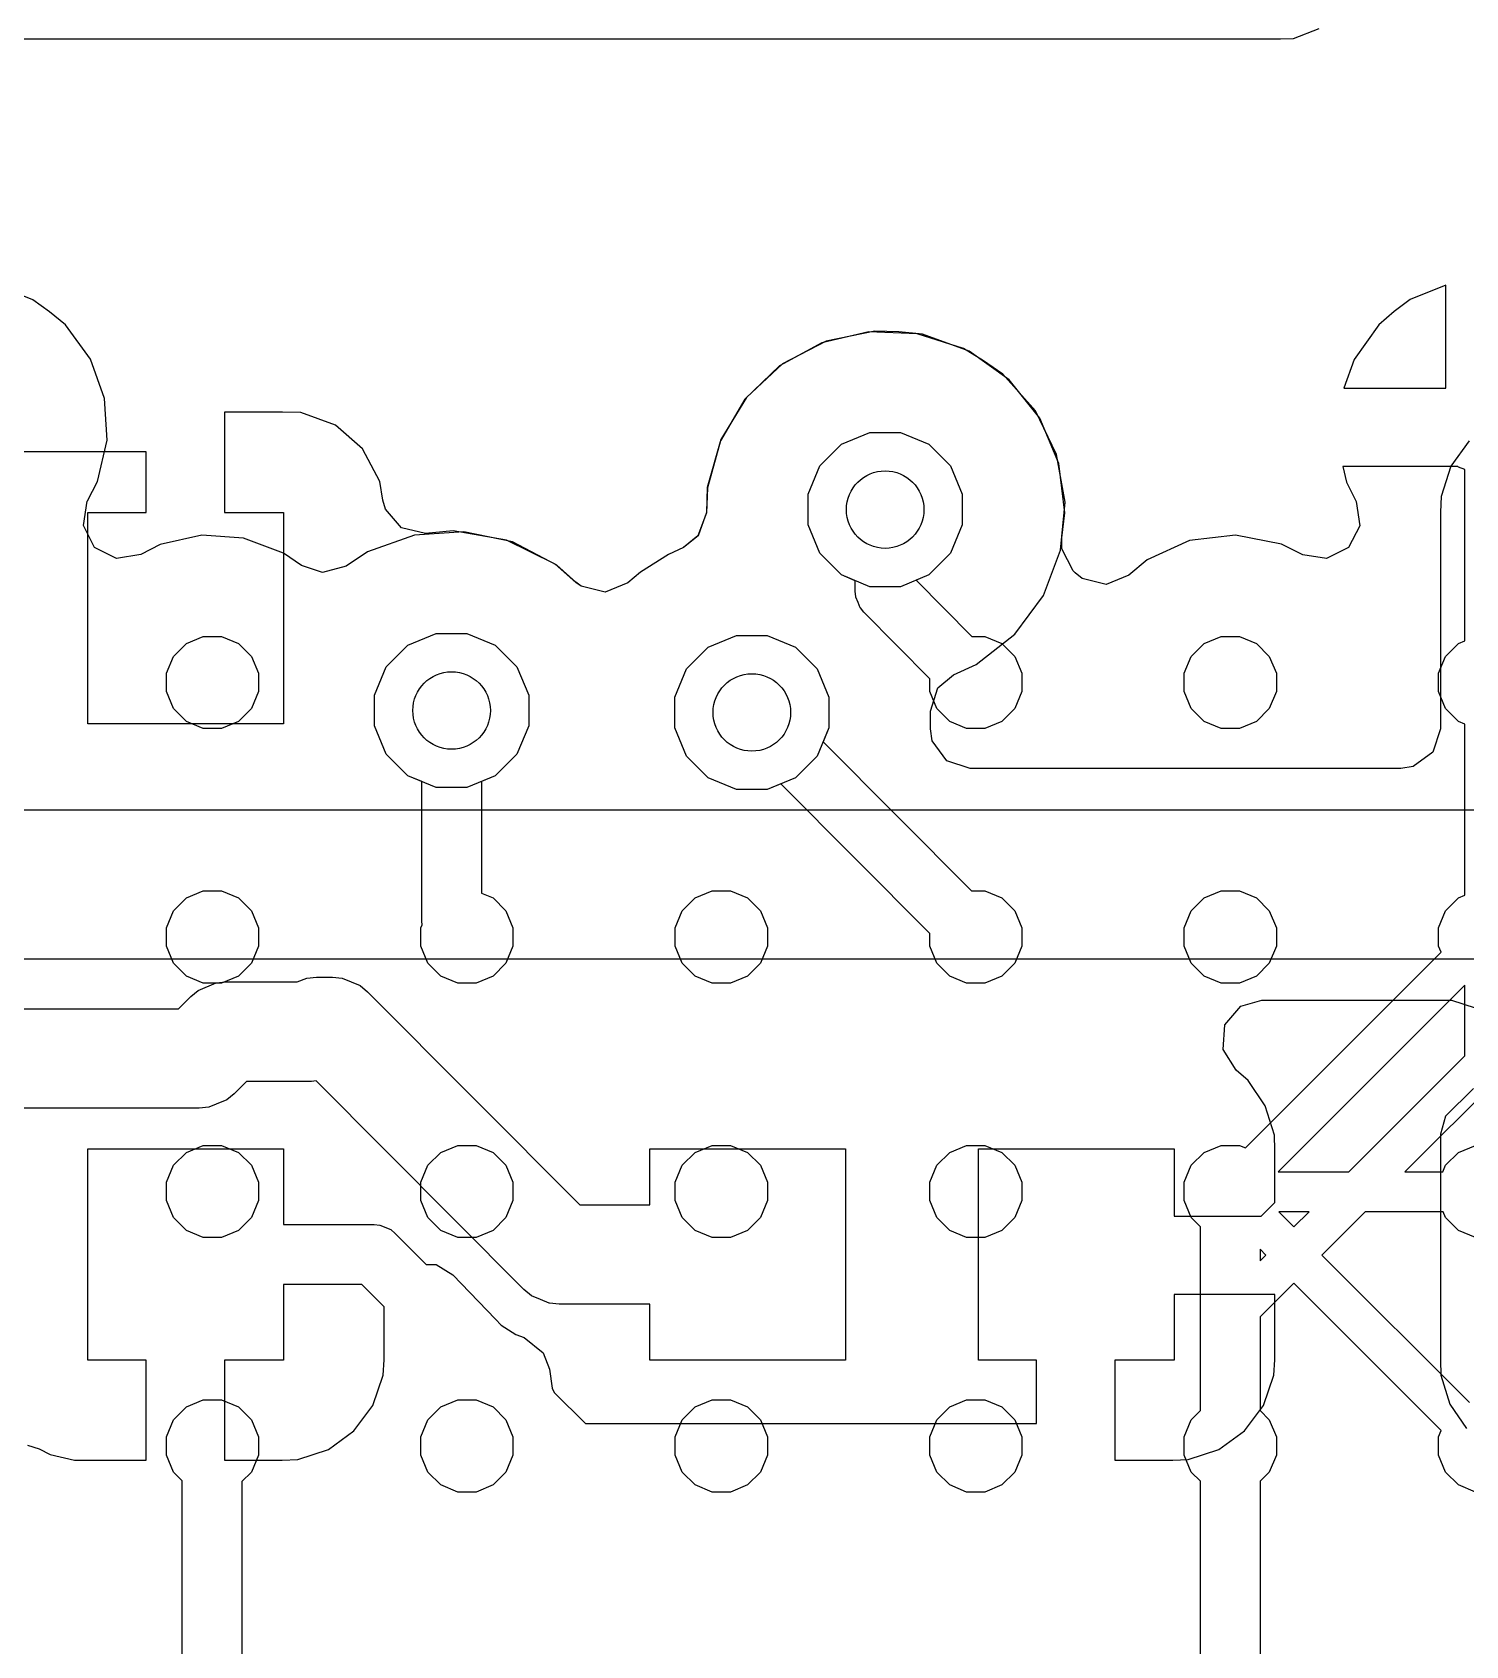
# Model space of a CAD drawing. Header units: inches. Extents: x 3.98 to 8.37, y -7.42 to -0.85.
# Drawn here: x 6.792 to 7.327, y -2.962 to -2.36 of the extents above; entities that cross this region are included whole.
import ezdxf

# ---------------------------------------------------------------- set-up
doc = ezdxf.new("R2010")
doc.units = ezdxf.units.IN
doc.header["$MEASUREMENT"] = 0
doc.layers.add('Bottom Layer', color=153, linetype='CONTINUOUS', true_color=0x4d7fc4)
doc.layers.add('Top Layer', color=13, linetype='CONTINUOUS', true_color=0xc83434)

msp = doc.modelspace()

# ---------------------------------------------------------------- linework, layer by layer
at = {"layer": 'Bottom Layer', "linetype": 'CONTINUOUS'}
for p, q in [((7.10416, -2.4716), (7.08664, -2.47569)), ((7.12213, -2.4723), (7.10416, -2.4716)), ((7.13951, -2.47783), (7.12213, -2.4723)), ((7.08664, -2.47569), (7.07083, -2.48428)), ((7.147, -2.48236), (7.13951, -2.47783)), ((7.07083, -2.48428), (7.05787, -2.49676)), ((7.1542, -2.4874), (7.147, -2.48236)), ((7.16631, -2.50113), (7.1542, -2.4874)), ((7.05787, -2.49676), (7.04869, -2.51223)), ((6.88526, -2.50157), (6.86351, -2.50157)), ((6.86351, -2.50157), (6.86351, -2.53898)), ((6.8921, -2.50173), (6.88526, -2.50157)), ((6.90498, -2.50646), (6.8921, -2.50173)), ((7.17418, -2.51737), (7.16631, -2.50113)), ((6.91509, -2.51531), (6.90498, -2.50646)), ((7.09394, -2.51355), (7.10451, -2.50917)), ((7.10451, -2.50917), (7.11596, -2.50917)), ((7.11596, -2.50917), (7.12654, -2.51355)), ((6.83428, -2.51643), (6.66452, -2.51643)), ((6.83428, -2.53898), (6.83428, -2.51643)), ((6.92152, -2.52749), (6.91509, -2.51531)), ((7.04869, -2.51223), (7.04387, -2.52988)), ((7.08584, -2.52165), (7.09394, -2.51355)), ((7.12654, -2.51355), (7.13464, -2.52165)), ((7.17741, -2.53513), (7.17418, -2.51737)), ((7.32834, -2.51232), (7.3215, -2.52173)), ((7.08146, -2.53223), (7.08584, -2.52165)), ((7.13464, -2.52165), (7.13902, -2.53223)), ((7.3215, -2.52173), (7.31781, -2.53308)), ((6.92267, -2.53446), (6.92152, -2.52749)), ((7.04387, -2.52988), (7.04352, -2.53917)), ((6.92366, -2.53784), (6.92267, -2.53446)), ((7.08146, -2.54368), (7.08146, -2.53223)), ((7.13902, -2.53223), (7.13902, -2.54368)), ((7.17576, -2.5531), (7.17741, -2.53513)), ((7.31781, -2.53308), (7.31759, -2.5389)), ((6.8125, -2.6179), (6.8125, -2.53898)), ((6.8125, -2.53898), (6.83428, -2.53898)), ((6.86351, -2.53898), (6.88558, -2.53898)), ((6.88558, -2.53898), (6.88558, -2.6179)), ((6.92968, -2.54476), (6.92366, -2.53784)), ((7.04352, -2.53917), (7.04035, -2.54779)), ((7.31759, -2.5389), (7.31759, -2.61973)), ((6.93862, -2.54683), (6.92968, -2.54476)), ((6.94889, -2.54593), (6.93862, -2.54683)), ((6.9689, -2.5493), (6.94889, -2.54593)), ((7.04035, -2.54779), (7.03492, -2.55209)), ((7.08584, -2.55425), (7.08146, -2.54368)), ((7.13902, -2.54368), (7.13464, -2.55425)), ((6.98704, -2.55833), (6.9689, -2.5493)), ((7.03492, -2.55209), (7.0293, -2.55469)), ((7.16935, -2.56997), (7.17576, -2.5531)), ((6.99476, -2.56511), (6.98704, -2.55833)), ((7.0293, -2.55469), (7.01886, -2.56132)), ((7.09394, -2.56235), (7.08584, -2.55425)), ((7.13464, -2.55425), (7.12654, -2.56235)), ((6.99672, -2.56657), (6.99476, -2.56511)), ((7.01414, -2.56531), (7.00564, -2.56877)), ((7.01886, -2.56132), (7.01414, -2.56531)), ((7.10451, -2.56673), (7.09394, -2.56235)), ((7.12654, -2.56235), (7.11596, -2.56673)), ((7.00564, -2.56877), (6.99672, -2.56657)), ((7.11596, -2.56673), (7.10451, -2.56673)), ((7.15865, -2.5845), (7.16935, -2.56997)), ((6.92396, -2.59663), (6.93206, -2.58854)), ((6.93206, -2.58854), (6.94264, -2.58416)), ((6.94264, -2.58416), (6.95409, -2.58416)), ((6.95409, -2.58416), (6.96466, -2.58854)), ((6.96466, -2.58854), (6.97276, -2.59663)), ((7.03607, -2.59736), (7.04417, -2.58927)), ((7.04417, -2.58927), (7.05474, -2.58489)), ((7.05474, -2.58489), (7.06619, -2.58489)), ((7.06619, -2.58489), (7.07677, -2.58927)), ((7.07677, -2.58927), (7.08487, -2.59736)), ((7.14426, -2.59579), (7.15865, -2.5845)), ((7.13581, -2.59964), (7.14426, -2.59579)), ((6.91958, -2.60721), (6.92396, -2.59663)), ((6.97276, -2.59663), (6.97714, -2.60721)), ((7.03169, -2.60794), (7.03607, -2.59736)), ((7.08487, -2.59736), (7.08925, -2.60794)), ((7.12994, -2.60443), (7.13581, -2.59964)), ((6.91958, -2.61866), (6.91958, -2.60721)), ((6.97714, -2.60721), (6.97714, -2.61866)), ((7.03169, -2.61939), (7.03169, -2.60794)), ((7.08925, -2.60794), (7.08925, -2.61939)), ((7.12711, -2.61315), (7.12994, -2.60443)), ((7.12711, -2.61973), (7.12711, -2.61315)), ((6.88558, -2.6179), (6.8125, -2.6179)), ((6.92396, -2.62924), (6.91958, -2.61866)), ((6.97714, -2.61866), (6.97276, -2.62924)), ((7.03607, -2.62997), (7.03169, -2.61939)), ((7.08925, -2.61939), (7.08487, -2.62997)), ((7.12783, -2.62432), (7.12711, -2.61973)), ((7.31759, -2.61973), (7.31475, -2.62846)), ((7.13323, -2.63175), (7.12783, -2.62432)), ((6.93206, -2.63733), (6.92396, -2.62924)), ((6.97276, -2.62924), (6.96466, -2.63733)), ((7.04417, -2.63806), (7.03607, -2.62997)), ((7.08487, -2.62997), (7.07677, -2.63806)), ((7.14196, -2.63458), (7.13323, -2.63175)), ((7.31475, -2.62846), (7.30733, -2.63386)), ((6.94264, -2.64171), (6.93206, -2.63733)), ((6.96466, -2.63733), (6.95409, -2.64171)), ((7.05474, -2.64244), (7.04417, -2.63806)), ((7.07677, -2.63806), (7.06619, -2.64244)), ((7.30274, -2.63458), (7.14196, -2.63458)), ((7.30733, -2.63386), (7.30274, -2.63458)), ((6.95409, -2.64171), (6.94264, -2.64171)), ((7.06619, -2.64244), (7.05474, -2.64244)), ((6.76423, -2.65006), (7.35379, -2.65006)), ((7.3653, -2.70575), (6.75272, -2.70575)), ((6.85378, -2.71743), (6.86048, -2.71466)), ((6.86048, -2.71466), (6.8641, -2.7143)), ((6.86048, -2.71466), (6.86048, -2.71466)), ((6.8641, -2.7143), (6.89069, -2.7143)), ((6.89069, -2.7143), (6.89424, -2.71283)), ((6.89424, -2.71283), (6.89786, -2.71247)), ((6.89424, -2.71283), (6.89424, -2.71283)), ((6.89786, -2.71247), (6.90385, -2.71247)), ((6.90385, -2.71247), (6.90747, -2.71283)), ((6.90747, -2.71283), (6.90749, -2.71284)), ((6.90749, -2.71284), (6.90751, -2.71284)), ((6.90751, -2.71284), (6.91082, -2.71422)), ((6.91082, -2.71422), (6.91417, -2.7156)), ((6.91417, -2.7156), (6.91418, -2.71562)), ((6.91418, -2.71562), (6.9142, -2.71562)), ((6.9142, -2.71562), (6.91701, -2.71794)), ((6.8464, -2.72431), (6.85097, -2.71974)), ((6.85097, -2.71974), (6.85378, -2.71743)), ((6.91701, -2.71794), (6.9962, -2.79747)), ((7.24304, -2.7233), (7.25085, -2.72108)), ((7.25085, -2.72108), (7.32174, -2.72108)), ((7.32174, -2.72108), (7.33047, -2.72392)), ((6.6806, -2.72431), (6.8464, -2.72431)), ((7.2371, -2.73031), (7.24304, -2.7233)), ((7.23642, -2.73946), (7.2371, -2.73031)), ((7.24125, -2.74727), (7.23642, -2.73946)), ((6.87179, -2.75143), (6.86721, -2.756)), ((6.89603, -2.75143), (6.87179, -2.75143)), ((6.89779, -2.75125), (6.89603, -2.75143)), ((6.97533, -2.82913), (6.89779, -2.75125)), ((7.24572, -2.75105), (7.24125, -2.74727)), ((7.25218, -2.7605), (7.24572, -2.75105)), ((6.8644, -2.75831), (6.86048, -2.75993)), ((6.86721, -2.756), (6.8644, -2.75831)), ((6.8644, -2.75831), (6.8644, -2.75831)), ((7.32986, -2.75402), (7.31949, -2.76439)), ((6.85408, -2.76144), (6.67291, -2.76144)), ((6.85771, -2.76108), (6.85408, -2.76144)), ((6.86048, -2.75993), (6.85771, -2.76108)), ((6.85771, -2.76108), (6.85771, -2.76108)), ((7.25555, -2.77146), (7.25218, -2.7605)), ((7.31949, -2.76439), (7.31759, -2.77109)), ((6.8125, -2.8555), (6.8125, -2.77657)), ((6.8125, -2.77657), (6.88558, -2.77657)), ((6.88558, -2.77657), (6.88558, -2.80489)), ((7.02232, -2.79747), (7.02232, -2.77657)), ((7.02232, -2.77657), (7.0954, -2.77657)), ((7.0954, -2.77657), (7.0954, -2.8555)), ((7.1451, -2.8555), (7.1451, -2.77657)), ((7.1451, -2.77657), (7.21818, -2.77657)), ((7.21818, -2.77657), (7.21818, -2.80171)), ((7.25573, -2.77709), (7.25555, -2.77146)), ((7.31759, -2.77109), (7.31759, -2.85554)), ((7.25573, -2.79663), (7.25573, -2.77709)), ((6.9962, -2.79747), (7.02232, -2.79747)), ((7.25065, -2.80171), (7.25573, -2.79663)), ((6.88558, -2.80489), (6.91942, -2.80489)), ((6.91942, -2.80489), (6.92159, -2.8051)), ((6.92159, -2.8051), (6.92561, -2.80676)), ((6.92561, -2.80676), (6.9273, -2.80815)), ((7.21818, -2.80171), (7.25065, -2.80171)), ((6.9273, -2.80815), (6.93889, -2.81974)), ((6.93889, -2.81974), (6.94264, -2.81974)), ((6.94264, -2.81974), (6.94879, -2.8236)), ((6.94879, -2.8236), (6.96471, -2.84024)), ((6.88558, -2.82718), (6.88558, -2.8555)), ((6.9148, -2.82718), (6.88558, -2.82718)), ((6.92321, -2.83558), (6.9148, -2.82718)), ((6.97814, -2.83144), (6.97533, -2.82913)), ((7.25573, -2.83094), (7.21818, -2.83094)), ((7.21818, -2.83094), (7.21818, -2.8555)), ((7.25573, -2.85532), (7.25573, -2.83094)), ((6.92321, -2.85532), (6.92321, -2.83558)), ((6.97816, -2.83145), (6.97814, -2.83144)), ((6.97817, -2.83147), (6.97816, -2.83145)), ((6.9815, -2.83285), (6.97817, -2.83147)), ((6.98482, -2.83423), (6.9815, -2.83285)), ((6.98484, -2.83423), (6.98482, -2.83423)), ((6.98486, -2.83424), (6.98484, -2.83423)), ((6.98848, -2.83459), (6.98486, -2.83424)), ((7.02232, -2.83459), (6.98848, -2.83459)), ((7.02232, -2.8555), (7.02232, -2.83459)), ((6.96471, -2.84024), (6.96686, -2.84236)), ((6.96686, -2.84236), (6.97236, -2.84585)), ((6.97236, -2.84585), (6.97541, -2.84699)), ((6.97541, -2.84699), (6.9826, -2.85271)), ((6.9826, -2.85271), (6.98493, -2.8589)), ((6.83428, -2.8555), (6.8125, -2.8555)), ((6.83428, -2.89283), (6.83428, -2.8555)), ((6.88558, -2.8555), (6.86351, -2.8555)), ((6.86351, -2.8555), (6.86351, -2.89283)), ((6.91892, -2.87244), (6.92285, -2.86103)), ((6.92285, -2.86103), (6.92321, -2.85532)), ((6.98493, -2.8589), (6.98589, -2.86599)), ((7.0954, -2.8555), (7.02232, -2.8555)), ((7.1668, -2.8555), (7.1451, -2.8555)), ((7.1668, -2.87914), (7.1668, -2.8555)), ((7.21818, -2.8555), (7.19604, -2.8555)), ((7.19604, -2.8555), (7.19604, -2.89283)), ((7.25144, -2.87244), (7.25537, -2.86103)), ((7.25537, -2.86103), (7.25573, -2.85532)), ((7.31759, -2.85554), (7.31777, -2.86107)), ((7.31777, -2.86107), (7.32111, -2.87188)), ((6.98589, -2.86599), (6.98665, -2.8675)), ((6.9119, -2.88189), (6.91892, -2.87244)), ((6.98665, -2.8675), (6.99829, -2.87914)), ((7.24442, -2.88189), (7.25144, -2.87244)), ((7.32111, -2.87188), (7.32734, -2.88101)), ((6.99829, -2.87914), (7.1668, -2.87914)), ((6.90234, -2.88878), (6.9119, -2.88189)), ((7.23487, -2.88878), (7.24442, -2.88189)), ((6.78994, -2.88718), (6.79432, -2.88863)), ((6.79432, -2.88863), (6.79844, -2.89076)), ((6.79844, -2.89076), (6.8075, -2.89288)), ((6.8909, -2.89255), (6.90234, -2.88878)), ((7.22342, -2.89255), (7.23487, -2.88878)), ((6.8075, -2.89288), (6.81218, -2.89283)), ((6.81218, -2.89283), (6.81235, -2.89283)), ((6.81235, -2.89283), (6.83428, -2.89283)), ((6.86351, -2.89283), (6.88509, -2.89283)), ((6.88509, -2.89283), (6.8909, -2.89255)), ((7.19604, -2.89283), (7.21761, -2.89283)), ((7.21761, -2.89283), (7.22342, -2.89255))]:
    msp.add_line(p, q, dxfattribs=at)
at = {"layer": 'Bottom Layer'}
for centre in [(7.11024, -2.53795), (6.94836, -2.61294), (7.06047, -2.61367)]:
    msp.add_circle(centre, 0.01447, dxfattribs=at)
at = {"layer": 'Top Layer', "linetype": 'CONTINUOUS'}
for p, q in [((7.26275, -2.36202), (7.2723, -2.35837)), ((6.57686, -2.36225), (7.25781, -2.36225)), ((7.25781, -2.36225), (7.26275, -2.36202)), ((6.79198, -2.45961), (6.77732, -2.4537)), ((7.31955, -2.45421), (7.30632, -2.45957)), ((7.31955, -2.49257), (7.31955, -2.45421)), ((6.79817, -2.46414), (6.79198, -2.45961)), ((7.30632, -2.45957), (7.30027, -2.46402)), ((6.80413, -2.46898), (6.79817, -2.46414)), ((6.81352, -2.48176), (6.80413, -2.46898)), ((7.29453, -2.46891), (7.28531, -2.48185)), ((7.30027, -2.46402), (7.29453, -2.46891)), ((7.08819, -2.47508), (7.07187, -2.48353)), ((7.10643, -2.47128), (7.08819, -2.47508)), ((7.11536, -2.47158), (7.10643, -2.47128)), ((7.12421, -2.47249), (7.11536, -2.47158)), ((7.14166, -2.47881), (7.12421, -2.47249)), ((7.15655, -2.4895), (7.14166, -2.47881)), ((6.81881, -2.49645), (6.81352, -2.48176)), ((7.07187, -2.48353), (7.05843, -2.49607)), ((7.28531, -2.48185), (7.2815, -2.49257)), ((7.15899, -2.49257), (7.15655, -2.4895)), ((7.16797, -2.50383), (7.15899, -2.49257)), ((7.2815, -2.49257), (7.31955, -2.49257)), ((6.81972, -2.51204), (6.81881, -2.49645)), ((7.05843, -2.49607), (7.04887, -2.51176)), ((7.17506, -2.52073), (7.16797, -2.50383)), ((7.04887, -2.51176), (7.04382, -2.52967)), ((7.09394, -2.51355), (7.10451, -2.50917)), ((7.10451, -2.50917), (7.11596, -2.50917)), ((7.11596, -2.50917), (7.12654, -2.51355)), ((6.81612, -2.52749), (6.81972, -2.51204)), ((7.08584, -2.52165), (7.09394, -2.51355)), ((7.12654, -2.51355), (7.13464, -2.52165)), ((7.08146, -2.53223), (7.08584, -2.52165)), ((7.13464, -2.52165), (7.13902, -2.53223)), ((7.17732, -2.53916), (7.17506, -2.52073)), ((7.32409, -2.5218), (7.28118, -2.5218)), ((7.28118, -2.5218), (7.28247, -2.5277)), ((7.32435, -2.52206), (7.32409, -2.5218)), ((7.32667, -2.52302), (7.32435, -2.52206)), ((7.32667, -2.58694), (7.32667, -2.52302)), ((6.81236, -2.53462), (6.81612, -2.52749)), ((7.04382, -2.52967), (7.04352, -2.53908)), ((7.28247, -2.5277), (7.28606, -2.53491)), ((6.81085, -2.54392), (6.81225, -2.53485)), ((6.81225, -2.53485), (6.81236, -2.53462)), ((7.08146, -2.54368), (7.08146, -2.53223)), ((7.13902, -2.53223), (7.13902, -2.54368)), ((7.28606, -2.53491), (7.28742, -2.54399)), ((7.04352, -2.53908), (7.04041, -2.54772)), ((7.17618, -2.5485), (7.17732, -2.53916)), ((6.81505, -2.55208), (6.81085, -2.54392)), ((6.85505, -2.54754), (6.83951, -2.55103)), ((6.8707, -2.54861), (6.85505, -2.54754)), ((6.93453, -2.54747), (6.9169, -2.55377)), ((6.95296, -2.54622), (6.93453, -2.54747)), ((6.97104, -2.55004), (6.95296, -2.54622)), ((7.04041, -2.54772), (7.03492, -2.55209)), ((7.08584, -2.55425), (7.08146, -2.54368)), ((7.13902, -2.54368), (7.13464, -2.55425)), ((7.241, -2.54749), (7.2239, -2.54948)), ((7.25817, -2.55084), (7.241, -2.54749)), ((7.28742, -2.54399), (7.28318, -2.55213)), ((6.82325, -2.55621), (6.81505, -2.55208)), ((6.83951, -2.55103), (6.83231, -2.55474)), ((6.88563, -2.55416), (6.8707, -2.54861)), ((6.9169, -2.55377), (6.909, -2.55902)), ((6.9876, -2.55874), (6.97104, -2.55004)), ((7.03492, -2.55209), (7.0293, -2.55469)), ((7.17625, -2.55263), (7.17618, -2.5485)), ((7.18042, -2.5608), (7.17625, -2.55263)), ((7.2239, -2.54948), (7.208, -2.55667)), ((7.26613, -2.55482), (7.25817, -2.55084)), ((7.28318, -2.55213), (7.27497, -2.55622)), ((6.83231, -2.55474), (6.82325, -2.55621)), ((6.89226, -2.55881), (6.88563, -2.55416)), ((6.90016, -2.56149), (6.89226, -2.55881)), ((6.909, -2.55902), (6.90016, -2.56149)), ((6.99468, -2.56505), (6.9876, -2.55874)), ((7.0293, -2.55469), (7.01886, -2.56132)), ((7.09394, -2.56235), (7.08584, -2.55425)), ((7.13464, -2.55425), (7.12654, -2.56235)), ((7.208, -2.55667), (7.20123, -2.56238)), ((7.27497, -2.55622), (7.26613, -2.55482)), ((6.99672, -2.56657), (6.99468, -2.56505)), ((7.01414, -2.56531), (7.00564, -2.56877)), ((7.01886, -2.56132), (7.01414, -2.56531)), ((7.09909, -2.56449), (7.09394, -2.56235)), ((7.09909, -2.56843), (7.09909, -2.56449)), ((7.12654, -2.56235), (7.12183, -2.5643)), ((7.12183, -2.5643), (7.14259, -2.58528)), ((7.18115, -2.56153), (7.18042, -2.5608)), ((7.18382, -2.56365), (7.18115, -2.56153)), ((7.19273, -2.56585), (7.18382, -2.56365)), ((7.20123, -2.56238), (7.19273, -2.56585)), ((7.00564, -2.56877), (6.99672, -2.56657)), ((7.0993, -2.57049), (7.09909, -2.56843)), ((7.0993, -2.57054), (7.0993, -2.57049)), ((7.0993, -2.57056), (7.0993, -2.57054)), ((7.09931, -2.5706), (7.0993, -2.57056)), ((7.10013, -2.57259), (7.09931, -2.5706)), ((7.10094, -2.57457), (7.10013, -2.57259)), ((7.10096, -2.5746), (7.10094, -2.57457)), ((7.10097, -2.57462), (7.10096, -2.5746)), ((7.10101, -2.57466), (7.10097, -2.57462)), ((7.10232, -2.57627), (7.10101, -2.57466)), ((7.12687, -2.60109), (7.10232, -2.57627)), ((6.84447, -2.59274), (6.84931, -2.5879)), ((6.84931, -2.5879), (6.85563, -2.58528)), ((6.85563, -2.58528), (6.86248, -2.58528)), ((6.86248, -2.58528), (6.8688, -2.5879)), ((6.8688, -2.5879), (6.87364, -2.59274)), ((6.92396, -2.59663), (6.93206, -2.58854)), ((6.93206, -2.58854), (6.94264, -2.58416)), ((6.94264, -2.58416), (6.95409, -2.58416)), ((6.95409, -2.58416), (6.96466, -2.58854)), ((6.96466, -2.58854), (6.97276, -2.59663)), ((7.03607, -2.59736), (7.04417, -2.58927)), ((7.04417, -2.58927), (7.05474, -2.58489)), ((7.05474, -2.58489), (7.06619, -2.58489)), ((7.06619, -2.58489), (7.07677, -2.58927)), ((7.07677, -2.58927), (7.08487, -2.59736)), ((7.14259, -2.58528), (7.1475, -2.58528)), ((7.1475, -2.58528), (7.15382, -2.5879)), ((7.15382, -2.5879), (7.15866, -2.59274)), ((7.2245, -2.59274), (7.22934, -2.5879)), ((7.22934, -2.5879), (7.23566, -2.58528)), ((7.23566, -2.58528), (7.2425, -2.58528)), ((7.2425, -2.58528), (7.24883, -2.5879)), ((7.24883, -2.5879), (7.25367, -2.59274)), ((7.31951, -2.59274), (7.32435, -2.5879)), ((7.32435, -2.5879), (7.32667, -2.58694)), ((6.84185, -2.59906), (6.84447, -2.59274)), ((6.87364, -2.59274), (6.87626, -2.59906)), ((7.15866, -2.59274), (7.16128, -2.59906)), ((7.22188, -2.59906), (7.2245, -2.59274)), ((7.25367, -2.59274), (7.25629, -2.59906)), ((7.31689, -2.59906), (7.31951, -2.59274)), ((6.84185, -2.60591), (6.84185, -2.59906)), ((6.87626, -2.59906), (6.87626, -2.60591)), ((6.91958, -2.60721), (6.92396, -2.59663)), ((6.97276, -2.59663), (6.97714, -2.60721)), ((7.03169, -2.60794), (7.03607, -2.59736)), ((7.08487, -2.59736), (7.08925, -2.60794)), ((7.12687, -2.60591), (7.12687, -2.60109)), ((7.16128, -2.59906), (7.16128, -2.60591)), ((7.22188, -2.60591), (7.22188, -2.59906)), ((7.25629, -2.59906), (7.25629, -2.60591)), ((7.31689, -2.60591), (7.31689, -2.59906)), ((6.84447, -2.61223), (6.84185, -2.60591)), ((6.87626, -2.60591), (6.87364, -2.61223)), ((6.91958, -2.61866), (6.91958, -2.60721)), ((6.97714, -2.60721), (6.97714, -2.61866)), ((7.03169, -2.61939), (7.03169, -2.60794)), ((7.08925, -2.60794), (7.08925, -2.61939)), ((7.12949, -2.61223), (7.12687, -2.60591)), ((7.16128, -2.60591), (7.15866, -2.61223)), ((7.2245, -2.61223), (7.22188, -2.60591)), ((7.25629, -2.60591), (7.25367, -2.61223)), ((7.31951, -2.61223), (7.31689, -2.60591)), ((6.84931, -2.61707), (6.84447, -2.61223)), ((6.87364, -2.61223), (6.8688, -2.61707)), ((7.13433, -2.61707), (7.12949, -2.61223)), ((7.15866, -2.61223), (7.15382, -2.61707)), ((7.22934, -2.61707), (7.2245, -2.61223)), ((7.25367, -2.61223), (7.24883, -2.61707)), ((7.32435, -2.61707), (7.31951, -2.61223)), ((6.85563, -2.61969), (6.84931, -2.61707)), ((6.86248, -2.61969), (6.85563, -2.61969)), ((6.8688, -2.61707), (6.86248, -2.61969)), ((6.92396, -2.62924), (6.91958, -2.61866)), ((6.97714, -2.61866), (6.97276, -2.62924)), ((7.03607, -2.62997), (7.03169, -2.61939)), ((7.08925, -2.61939), (7.08709, -2.6246)), ((7.14065, -2.61969), (7.13433, -2.61707)), ((7.1475, -2.61969), (7.14065, -2.61969)), ((7.15382, -2.61707), (7.1475, -2.61969)), ((7.23566, -2.61969), (7.22934, -2.61707)), ((7.2425, -2.61969), (7.23566, -2.61969)), ((7.24883, -2.61707), (7.2425, -2.61969)), ((7.32667, -2.61803), (7.32435, -2.61707)), ((7.32667, -2.68194), (7.32667, -2.61803)), ((7.08709, -2.6246), (7.14253, -2.68029)), ((6.93206, -2.63733), (6.92396, -2.62924)), ((6.97276, -2.62924), (6.96466, -2.63733)), ((7.04417, -2.63806), (7.03607, -2.62997)), ((6.93722, -2.63947), (6.93206, -2.63733)), ((6.96466, -2.63733), (6.95951, -2.63947)), ((7.05474, -2.64244), (7.04417, -2.63806)), ((6.93722, -2.69164), (6.93722, -2.63947)), ((6.95951, -2.63947), (6.95951, -2.68113)), ((7.06619, -2.64244), (7.05474, -2.64244)), ((7.07129, -2.64033), (7.06619, -2.64244)), ((7.12687, -2.69616), (7.07129, -2.64033)), ((6.84931, -2.68291), (6.85563, -2.68029)), ((6.85563, -2.68029), (6.86248, -2.68029)), ((6.86248, -2.68029), (6.8688, -2.68291)), ((7.03932, -2.68291), (7.04565, -2.68029)), ((7.04565, -2.68029), (7.05249, -2.68029)), ((7.05249, -2.68029), (7.05881, -2.68291)), ((7.14253, -2.68029), (7.1475, -2.68029)), ((7.1475, -2.68029), (7.15382, -2.68291)), ((7.22934, -2.68291), (7.23566, -2.68029)), ((7.23566, -2.68029), (7.2425, -2.68029)), ((7.2425, -2.68029), (7.24883, -2.68291)), ((6.84447, -2.68775), (6.84931, -2.68291)), ((6.8688, -2.68291), (6.87364, -2.68775)), ((6.95951, -2.68113), (6.96381, -2.68291)), ((6.96381, -2.68291), (6.96864, -2.68775)), ((7.03448, -2.68775), (7.03932, -2.68291)), ((7.05881, -2.68291), (7.06365, -2.68775)), ((7.15382, -2.68291), (7.15866, -2.68775)), ((7.2245, -2.68775), (7.22934, -2.68291)), ((7.24883, -2.68291), (7.25367, -2.68775)), ((7.31951, -2.68775), (7.32435, -2.68291)), ((7.32435, -2.68291), (7.32667, -2.68194)), ((6.84185, -2.69407), (6.84447, -2.68775)), ((6.87364, -2.68775), (6.87626, -2.69407)), ((6.93734, -2.69291), (6.93722, -2.69164)), ((6.96864, -2.68775), (6.97126, -2.69407)), ((7.03187, -2.69407), (7.03448, -2.68775)), ((7.06365, -2.68775), (7.06627, -2.69407)), ((7.15866, -2.68775), (7.16128, -2.69407)), ((7.22188, -2.69407), (7.2245, -2.68775)), ((7.25367, -2.68775), (7.25629, -2.69407)), ((7.31689, -2.69407), (7.31951, -2.68775)), ((6.84185, -2.70091), (6.84185, -2.69407)), ((6.87626, -2.69407), (6.87626, -2.70091)), ((6.93686, -2.69407), (6.93734, -2.69291)), ((6.93686, -2.70091), (6.93686, -2.69407)), ((6.97126, -2.69407), (6.97126, -2.70091)), ((7.03187, -2.70091), (7.03187, -2.69407)), ((7.06627, -2.69407), (7.06627, -2.70091)), ((7.12687, -2.70091), (7.12687, -2.69616)), ((7.16128, -2.69407), (7.16128, -2.70091)), ((7.22188, -2.70091), (7.22188, -2.69407)), ((7.25629, -2.69407), (7.25629, -2.70091)), ((7.31689, -2.70091), (7.31689, -2.69407)), ((6.84447, -2.70724), (6.84185, -2.70091)), ((6.87626, -2.70091), (6.87364, -2.70724)), ((6.93948, -2.70724), (6.93686, -2.70091)), ((6.97126, -2.70091), (6.96864, -2.70724)), ((7.03448, -2.70724), (7.03187, -2.70091)), ((7.06627, -2.70091), (7.06365, -2.70724)), ((7.12949, -2.70724), (7.12687, -2.70091)), ((7.16128, -2.70091), (7.15866, -2.70724)), ((7.2245, -2.70724), (7.22188, -2.70091)), ((7.24478, -2.77624), (7.31783, -2.70319)), ((7.25629, -2.70091), (7.25367, -2.70724)), ((7.31783, -2.70319), (7.31689, -2.70091)), ((6.84931, -2.71208), (6.84447, -2.70724)), ((6.87364, -2.70724), (6.8688, -2.71208)), ((6.94432, -2.71208), (6.93948, -2.70724)), ((6.96864, -2.70724), (6.96381, -2.71208)), ((7.03932, -2.71208), (7.03448, -2.70724)), ((7.06365, -2.70724), (7.05881, -2.71208)), ((7.13433, -2.71208), (7.12949, -2.70724)), ((7.15866, -2.70724), (7.15382, -2.71208)), ((7.22934, -2.71208), (7.2245, -2.70724)), ((7.25367, -2.70724), (7.24883, -2.71208)), ((6.85563, -2.71469), (6.84931, -2.71208)), ((6.86248, -2.71469), (6.85563, -2.71469)), ((6.8688, -2.71208), (6.86248, -2.71469)), ((6.95064, -2.71469), (6.94432, -2.71208)), ((6.95748, -2.71469), (6.95064, -2.71469)), ((6.96381, -2.71208), (6.95748, -2.71469)), ((7.04565, -2.71469), (7.03932, -2.71208)), ((7.05249, -2.71469), (7.04565, -2.71469)), ((7.05881, -2.71208), (7.05249, -2.71469)), ((7.14065, -2.71469), (7.13433, -2.71208)), ((7.1475, -2.71469), (7.14065, -2.71469)), ((7.15382, -2.71208), (7.1475, -2.71469)), ((7.23566, -2.71469), (7.22934, -2.71208)), ((7.2425, -2.71469), (7.23566, -2.71469)), ((7.24883, -2.71208), (7.2425, -2.71469)), ((7.32667, -2.71548), (7.25698, -2.78523)), ((7.32667, -2.74185), (7.32667, -2.71548)), ((7.28336, -2.78523), (7.32667, -2.74185)), ((7.33934, -2.75016), (7.30433, -2.78523)), ((6.84931, -2.77791), (6.85563, -2.7753)), ((6.85563, -2.7753), (6.86248, -2.7753)), ((6.86248, -2.7753), (6.8688, -2.77791)), ((6.94432, -2.77791), (6.95064, -2.7753)), ((6.95064, -2.7753), (6.95748, -2.7753)), ((6.95748, -2.7753), (6.96381, -2.77791)), ((7.03932, -2.77791), (7.04565, -2.7753)), ((7.04565, -2.7753), (7.05249, -2.7753)), ((7.05249, -2.7753), (7.05881, -2.77791)), ((7.13433, -2.77791), (7.14065, -2.7753)), ((7.14065, -2.7753), (7.1475, -2.7753)), ((7.1475, -2.7753), (7.15382, -2.77791)), ((7.22934, -2.77791), (7.23566, -2.7753)), ((7.23566, -2.7753), (7.2425, -2.7753)), ((7.2425, -2.7753), (7.24478, -2.77624)), ((7.32435, -2.77791), (7.33067, -2.7753)), ((6.84185, -2.78908), (6.84447, -2.78275)), ((6.84447, -2.78275), (6.84931, -2.77791)), ((6.8688, -2.77791), (6.87364, -2.78275)), ((6.87364, -2.78275), (6.87626, -2.78908)), ((6.93686, -2.78908), (6.93948, -2.78275)), ((6.93948, -2.78275), (6.94432, -2.77791)), ((6.96381, -2.77791), (6.96864, -2.78275)), ((6.96864, -2.78275), (6.97126, -2.78908)), ((7.03187, -2.78908), (7.03448, -2.78275)), ((7.03448, -2.78275), (7.03932, -2.77791)), ((7.05881, -2.77791), (7.06365, -2.78275)), ((7.06365, -2.78275), (7.06627, -2.78908)), ((7.12687, -2.78908), (7.12949, -2.78275)), ((7.12949, -2.78275), (7.13433, -2.77791)), ((7.15382, -2.77791), (7.15866, -2.78275)), ((7.15866, -2.78275), (7.16128, -2.78908)), ((7.22188, -2.78908), (7.2245, -2.78275)), ((7.2245, -2.78275), (7.22934, -2.77791)), ((7.31848, -2.78523), (7.31951, -2.78275)), ((7.31951, -2.78275), (7.32435, -2.77791)), ((7.25698, -2.78523), (7.28336, -2.78523)), ((7.30433, -2.78523), (7.31848, -2.78523)), ((6.84185, -2.79592), (6.84185, -2.78908)), ((6.87626, -2.78908), (6.87626, -2.79592)), ((6.93686, -2.79592), (6.93686, -2.78908)), ((6.97126, -2.78908), (6.97126, -2.79592)), ((7.03187, -2.79592), (7.03187, -2.78908)), ((7.06627, -2.78908), (7.06627, -2.79592)), ((7.12687, -2.79592), (7.12687, -2.78908)), ((7.16128, -2.78908), (7.16128, -2.79592)), ((7.22188, -2.79592), (7.22188, -2.78908)), ((6.84447, -2.80224), (6.84185, -2.79592)), ((6.87626, -2.79592), (6.87364, -2.80224)), ((6.93948, -2.80224), (6.93686, -2.79592)), ((6.97126, -2.79592), (6.96864, -2.80224)), ((7.03448, -2.80224), (7.03187, -2.79592)), ((7.06627, -2.79592), (7.06365, -2.80224)), ((7.12949, -2.80224), (7.12687, -2.79592)), ((7.16128, -2.79592), (7.15866, -2.80224)), ((7.2245, -2.80224), (7.22188, -2.79592)), ((7.25717, -2.80006), (7.26284, -2.80575)), ((7.26853, -2.80006), (7.25717, -2.80006)), ((7.26284, -2.80575), (7.26853, -2.80006)), ((7.28951, -2.80006), (7.27333, -2.81625)), ((7.3186, -2.80006), (7.28951, -2.80006)), ((7.31951, -2.80224), (7.3186, -2.80006)), ((6.84931, -2.80708), (6.84447, -2.80224)), ((6.87364, -2.80224), (6.8688, -2.80708)), ((6.94432, -2.80708), (6.93948, -2.80224)), ((6.96864, -2.80224), (6.96381, -2.80708)), ((7.03932, -2.80708), (7.03448, -2.80224)), ((7.06365, -2.80224), (7.05881, -2.80708)), ((7.13433, -2.80708), (7.12949, -2.80224)), ((7.15866, -2.80224), (7.15382, -2.80708)), ((7.22794, -2.80568), (7.2245, -2.80224)), ((7.22794, -2.84), (7.22794, -2.80568)), ((7.32435, -2.80708), (7.31951, -2.80224)), ((6.85563, -2.8097), (6.84931, -2.80708)), ((6.86248, -2.8097), (6.85563, -2.8097)), ((6.8688, -2.80708), (6.86248, -2.8097)), ((6.95064, -2.8097), (6.94432, -2.80708)), ((6.95748, -2.8097), (6.95064, -2.8097)), ((6.96381, -2.80708), (6.95748, -2.8097)), ((7.04565, -2.8097), (7.03932, -2.80708)), ((7.05249, -2.8097), (7.04565, -2.8097)), ((7.05881, -2.80708), (7.05249, -2.8097)), ((7.14065, -2.8097), (7.13433, -2.80708)), ((7.1475, -2.8097), (7.14065, -2.8097)), ((7.15382, -2.80708), (7.1475, -2.8097)), ((7.33067, -2.8097), (7.32435, -2.80708)), ((7.25235, -2.81624), (7.25023, -2.81411)), ((7.25023, -2.81411), (7.25023, -2.81837)), ((7.25023, -2.81837), (7.25235, -2.81624)), ((7.27333, -2.81625), (7.32838, -2.87125)), ((7.26284, -2.82674), (7.25023, -2.83935)), ((7.31787, -2.88171), (7.26284, -2.82674)), ((7.22794, -2.87432), (7.22794, -2.84)), ((7.25023, -2.83935), (7.25023, -2.84)), ((7.25023, -2.84), (7.25023, -2.87432)), ((6.84447, -2.87776), (6.84931, -2.87292)), ((6.84931, -2.87292), (6.85563, -2.8703)), ((6.85563, -2.8703), (6.86248, -2.8703)), ((6.86248, -2.8703), (6.8688, -2.87292)), ((6.8688, -2.87292), (6.87364, -2.87776)), ((6.93948, -2.87776), (6.94432, -2.87292)), ((6.94432, -2.87292), (6.95064, -2.8703)), ((6.95064, -2.8703), (6.95748, -2.8703)), ((6.95748, -2.8703), (6.96381, -2.87292)), ((6.96381, -2.87292), (6.96864, -2.87776)), ((7.03448, -2.87776), (7.03932, -2.87292)), ((7.03932, -2.87292), (7.04565, -2.8703)), ((7.04565, -2.8703), (7.05249, -2.8703)), ((7.05249, -2.8703), (7.05881, -2.87292)), ((7.05881, -2.87292), (7.06365, -2.87776)), ((7.12949, -2.87776), (7.13433, -2.87292)), ((7.13433, -2.87292), (7.14065, -2.8703)), ((7.14065, -2.8703), (7.1475, -2.8703)), ((7.1475, -2.8703), (7.15382, -2.87292)), ((7.15382, -2.87292), (7.15866, -2.87776)), ((6.84185, -2.88408), (6.84447, -2.87776)), ((6.87364, -2.87776), (6.87626, -2.88408)), ((6.93686, -2.88408), (6.93948, -2.87776)), ((6.96864, -2.87776), (6.97126, -2.88408)), ((7.03187, -2.88408), (7.03448, -2.87776)), ((7.06365, -2.87776), (7.06627, -2.88408)), ((7.12687, -2.88408), (7.12949, -2.87776)), ((7.15866, -2.87776), (7.16128, -2.88408)), ((7.22188, -2.88408), (7.2245, -2.87776)), ((7.2245, -2.87776), (7.22794, -2.87432)), ((7.25023, -2.87432), (7.25367, -2.87776)), ((7.25367, -2.87776), (7.25629, -2.88408)), ((6.84185, -2.89093), (6.84185, -2.88408)), ((6.87626, -2.88408), (6.87626, -2.89093)), ((6.93686, -2.89093), (6.93686, -2.88408)), ((6.97126, -2.88408), (6.97126, -2.89093)), ((7.03187, -2.89093), (7.03187, -2.88408)), ((7.06627, -2.88408), (7.06627, -2.89093)), ((7.12687, -2.89093), (7.12687, -2.88408)), ((7.16128, -2.88408), (7.16128, -2.89093)), ((7.22188, -2.89093), (7.22188, -2.88408)), ((7.25629, -2.88408), (7.25629, -2.89093)), ((7.31689, -2.88408), (7.31787, -2.88171)), ((7.31689, -2.89093), (7.31689, -2.88408)), ((6.84447, -2.89725), (6.84185, -2.89093)), ((6.87626, -2.89093), (6.87364, -2.89725)), ((6.93948, -2.89725), (6.93686, -2.89093)), ((6.97126, -2.89093), (6.96864, -2.89725)), ((7.03448, -2.89725), (7.03187, -2.89093)), ((7.06627, -2.89093), (7.06365, -2.89725)), ((7.12949, -2.89725), (7.12687, -2.89093)), ((7.16128, -2.89093), (7.15866, -2.89725)), ((7.2245, -2.89725), (7.22188, -2.89093)), ((7.25629, -2.89093), (7.25367, -2.89725)), ((7.31951, -2.89725), (7.31689, -2.89093)), ((6.84776, -2.90054), (6.84447, -2.89725)), ((6.87364, -2.89725), (6.87005, -2.90084)), ((6.94432, -2.90209), (6.93948, -2.89725)), ((6.96864, -2.89725), (6.96381, -2.90209)), ((7.03932, -2.90209), (7.03448, -2.89725)), ((7.06365, -2.89725), (7.05881, -2.90209)), ((7.13433, -2.90209), (7.12949, -2.89725)), ((7.15866, -2.89725), (7.15382, -2.90209)), ((7.22794, -2.90069), (7.2245, -2.89725)), ((7.25367, -2.89725), (7.25023, -2.90069)), ((7.32435, -2.90209), (7.31951, -2.89725)), ((6.84776, -2.96948), (6.84776, -2.90054)), ((6.87005, -2.90084), (6.87005, -2.96918)), ((6.95064, -2.90471), (6.94432, -2.90209)), ((6.96381, -2.90209), (6.95748, -2.90471)), ((7.04565, -2.90471), (7.03932, -2.90209)), ((7.05881, -2.90209), (7.05249, -2.90471)), ((7.14065, -2.90471), (7.13433, -2.90209)), ((7.15382, -2.90209), (7.1475, -2.90471)), ((7.22794, -2.96933), (7.22794, -2.90069)), ((7.25023, -2.90069), (7.25023, -2.96933)), ((7.33067, -2.90471), (7.32435, -2.90209)), ((6.95748, -2.90471), (6.95064, -2.90471)), ((7.05249, -2.90471), (7.04565, -2.90471)), ((7.1475, -2.90471), (7.14065, -2.90471))]:
    msp.add_line(p, q, dxfattribs=at)
at = {"layer": 'Top Layer'}
for centre in [(7.11024, -2.53795), (6.94836, -2.61294), (7.06047, -2.61367)]:
    msp.add_circle(centre, 0.01447, dxfattribs=at)

doc.saveas('drawing.dxf')
